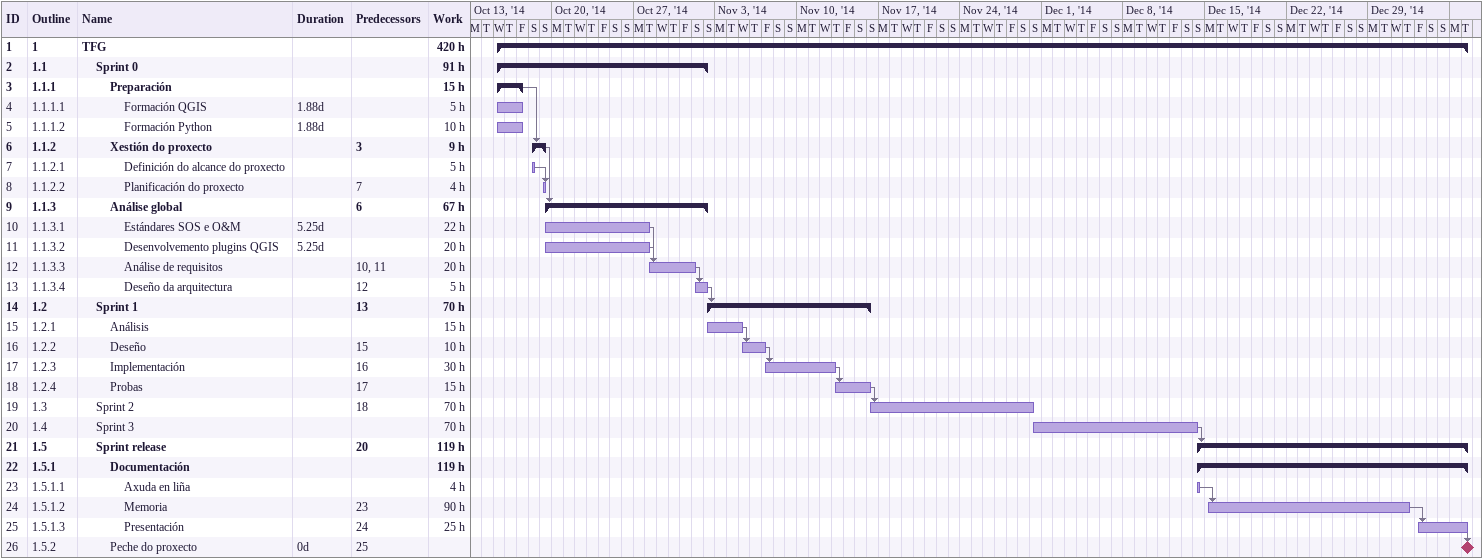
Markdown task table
| ID | WBS | Task | Duration | Start | Finish | Predecessors | Work (h) |
|---|---|---|---|---|---|---|---|
| 1 | 1 | **TFG** |  | 2014-10-15 | 2015-01-06 |  | 420 |
| 2 | 1.1 | **Sprint 0** |  | 2014-10-15 | 2014-11-02 |  | 91 |
| 3 | 1.1.1 | **Preparación** |  | 2014-10-15 | 2014-10-17 |  | 15 |
| 4 | 1.1.1.1 | Formación QGIS | 1.88d | 2014-10-15 | 2014-10-17 |  | 5 |
| 5 | 1.1.1.2 | Formación Python | 1.88d | 2014-10-15 | 2014-10-17 |  | 10 |
| 6 | 1.1.2 | **Xestión do proxecto** |  | 2014-10-18 | 2014-10-19 | 3 | 9 |
| 7 | 1.1.2.1 | Definición do alcance do proxecto |  | 2014-10-18 | 2014-10-18 |  | 5 |
| 8 | 1.1.2.2 | Planificación do proxecto |  | 2014-10-19 | 2014-10-19 | 7 | 4 |
| 9 | 1.1.3 | **Análise global** |  | 2014-10-19 | 2014-11-02 | 6 | 67 |
| 10 | 1.1.3.1 | Estándares SOS e O&M | 5.25d | 2014-10-19 | 2014-10-28 |  | 22 |
| 11 | 1.1.3.2 | Desenvolvemento plugins QGIS | 5.25d | 2014-10-19 | 2014-10-28 |  | 20 |
| 12 | 1.1.3.3 | Análise de requisitos |  | 2014-10-28 | 2014-11-01 | 10, 11 | 20 |
| 13 | 1.1.3.4 | Deseño da arquitectura |  | 2014-11-01 | 2014-11-02 | 12 | 5 |
| 14 | 1.2 | **Sprint 1** |  | 2014-11-02 | 2014-11-16 | 13 | 70 |
| 15 | 1.2.1 | Análisis |  | 2014-11-02 | 2014-11-05 |  | 15 |
| 16 | 1.2.2 | Deseño |  | 2014-11-05 | 2014-11-07 | 15 | 10 |
| 17 | 1.2.3 | Implementación |  | 2014-11-07 | 2014-11-13 | 16 | 30 |
| 18 | 1.2.4 | Probas |  | 2014-11-13 | 2014-11-16 | 17 | 15 |
| 19 | 1.3 | Sprint 2 |  | 2014-11-16 | 2014-11-30 | 18 | 70 |
| 20 | 1.4 | Sprint 3 |  | 2014-11-30 | 2014-12-14 |  | 70 |
| 21 | 1.5 | **Sprint release** |  | 2014-12-14 | 2015-01-06 | 20 | 119 |
| 22 | 1.5.1 | **Documentación** |  | 2014-12-14 | 2015-01-06 |  | 119 |
| 23 | 1.5.1.1 | Axuda en liña |  | 2014-12-14 | 2014-12-14 |  | 4 |
| 24 | 1.5.1.2 | Memoria |  | 2014-12-15 | 2015-01-01 | 23 | 90 |
| 25 | 1.5.1.3 | Presentación |  | 2015-01-02 | 2015-01-06 | 24 | 25 |
| 26 | 1.5.2 | Peche do proxecto | 0d | 2015-01-06 | 2015-01-06 | 25 |  |
